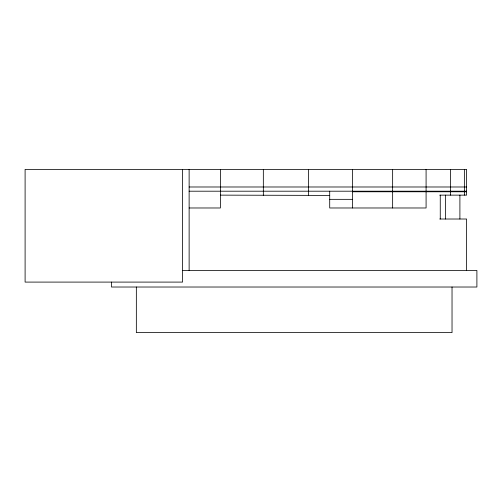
<?xml version="1.0" encoding="UTF-8"?>
<svg xmlns="http://www.w3.org/2000/svg" width="502" height="502" viewBox="0 0 502 502"><rect width="100%" height="100%" fill="white"/><g stroke="black" fill="none" stroke-linecap="round" stroke-linejoin="round"><path stroke-width="0.75" d="M189.128 186.989L466.609 186.989M189.128 191.199L466.609 191.199M352.498 191.77L466.609 191.77M439.727 195.134L466.609 195.134L466.609 169.387L25.1 169.387L25.1 282.093L182.571 282.093L182.571 169.387M220.391 195.134L329.707 195.416M329.707 199.338L352.498 199.338M189.128 207.979L220.391 207.979L220.391 169.387M439.727 219.016L466.609 219.016L466.609 270.452M182.571 270.452L476.9 270.452L476.9 287.018L111.475 287.018L111.475 282.093M464.369 169.387L464.369 195.134M459.901 195.134L459.901 219.016M452.032 287.018L452.032 332.613L136.343 332.613L136.343 287.018M450.551 169.387L450.551 195.134M445.443 195.134L445.443 219.016M440.26 195.134L440.26 219.016M426.085 169.387L426.085 207.979L329.707 207.979L329.707 191.199M392.639 169.387L392.639 207.979M352.498 169.387L352.498 207.979M308.397 169.387L308.397 195.416M263.337 169.387L263.337 195.416M189.128 169.387L189.128 270.452"/></g></svg>
